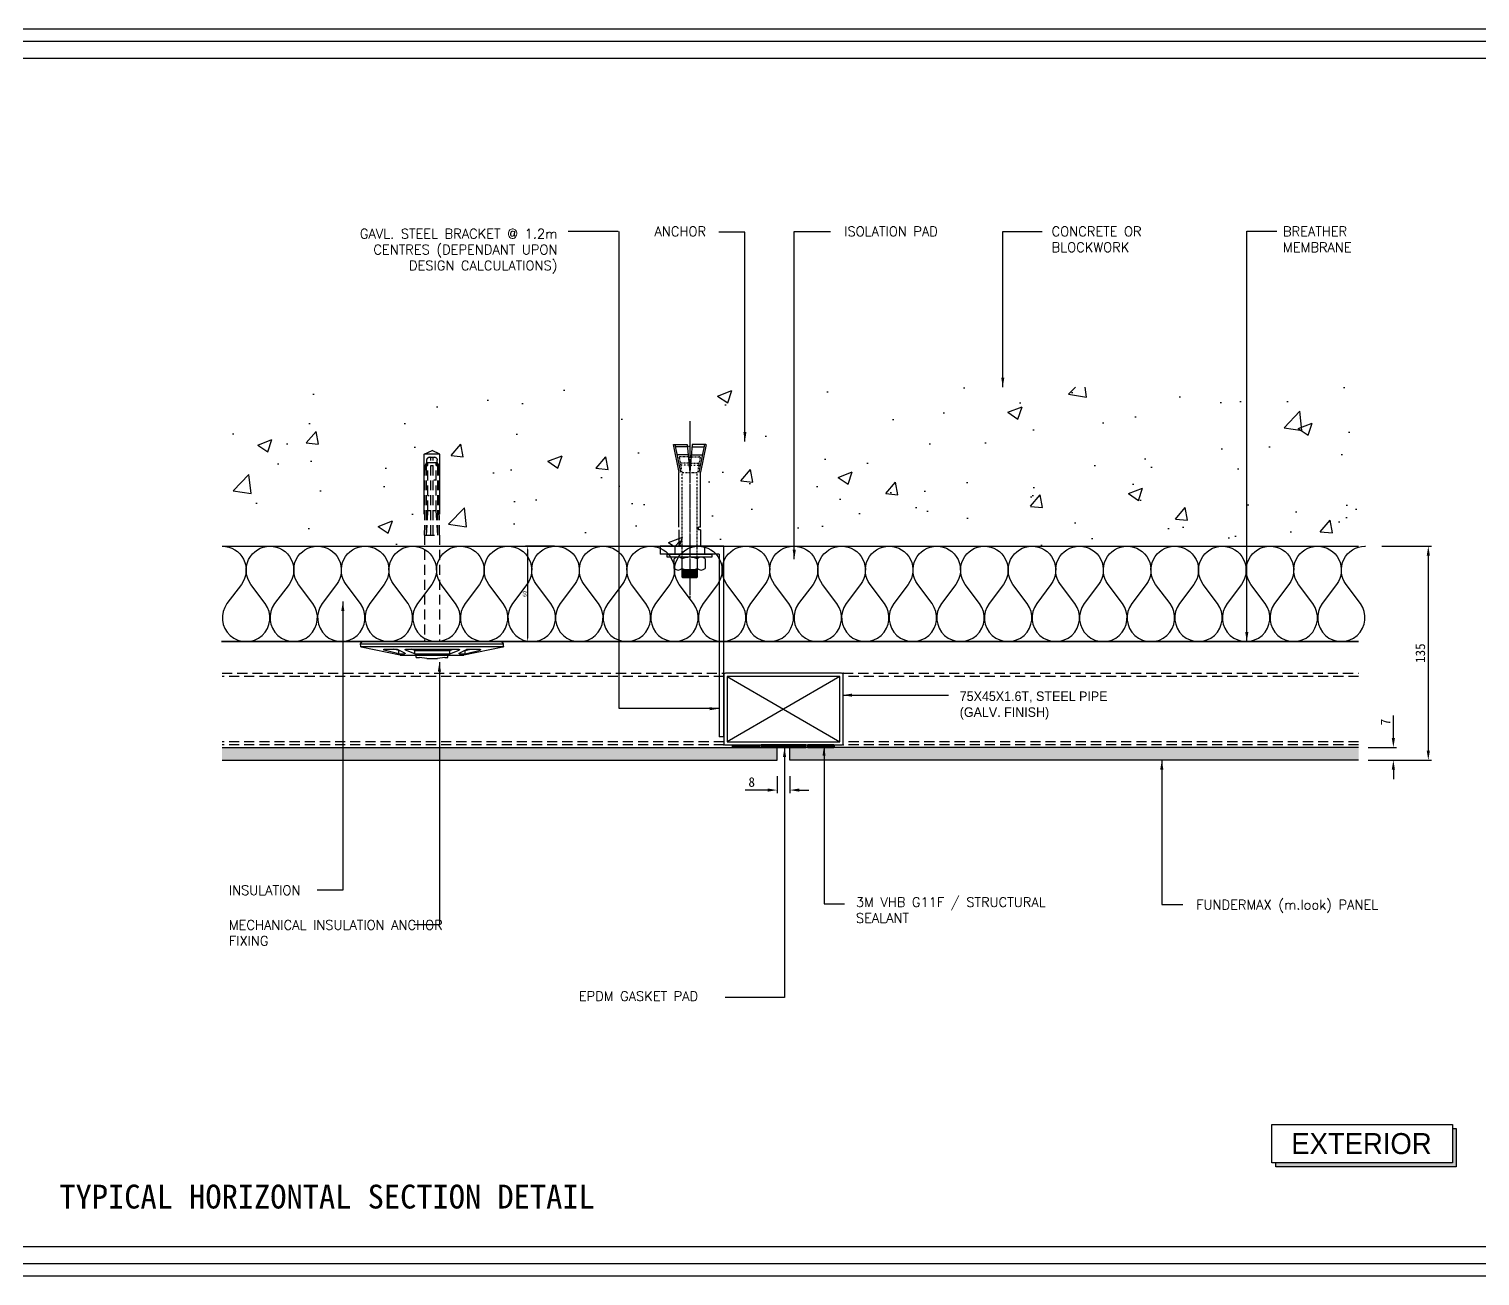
# Model space of a CAD drawing. Header units: millimetres. Extents: x 6755 to 21493, y 282 to 5565.
# Drawn here: x 17077 to 17990, y 2635 to 3419 of the extents above; entities that cross this region are included whole.
import ezdxf

# ---------------------------------------------------------------- set-up
doc = ezdxf.new("R2010")
doc.units = ezdxf.units.MM
doc.header["$MEASUREMENT"] = 0
for name, pattern in [('CENTER', [7.75, 7.25, -0.25, 0, -0.25]), ('DASHDOTX2', [2, 1, -0.5, 0, -0.5]), ('DASHED2', [9.525, 6.35, -3.175]), ('HIDDEN', [0.375, 0.25, -0.125])]:
    doc.linetypes.add(name, pattern=pattern)
for name, color, linetype in [('3', 3, 'Continuous'), ('Bolt', 1, 'Continuous'), ('BREATHER', 150, 'Continuous'), ('DIM', 1, 'Continuous'), ('Dims', 1, 'Continuous'), ('INSULATION', 2, 'Continuous'), ('Pressings', 3, 'Continuous'), ('Structure', 6, 'Continuous')]:
    doc.layers.add(name, color=color, linetype=linetype)
for name, color, linetype, true_color in [('4', 4, 'Continuous', 0x00ffff), ('Components', 7, 'Continuous', 0x000000), ('nt', 7, 'Continuous', 0x994c00), ('NT Panel', 7, 'Continuous', 0xbfff7f), ('TE 07', 7, 'Continuous', 0x000000), ('TEXT', 2, 'Continuous', 0xffff00)]:
    doc.layers.add(name, color=color, linetype=linetype, true_color=true_color)
doc.styles.add('Arial', font='arial.ttf')
doc.styles.add('HY울릉도L', font='Dotum.ttf')
doc.styles.add('style1', font='simplex.shx')
doc.dimstyles.new('ISO-25', dxfattribs={"dimtxt": 2.5, "dimasz": 2.5, "dimexe": 1.25, "dimexo": 0.625, "dimtad": 1, "dimtxsty": 'Standard', "dimcen": 2.5, "dimadec": 0, "dimazin": 0, "dimtfac": 1, "dimtmove": 0, "dimatfit": 3, "dimfxl": 1, "dimarcsym": 0})
doc.dimstyles.new('Telling', dxfattribs={"dimscale": 2, "dimtxt": 3, "dimasz": 3, "dimexe": 1, "dimexo": 3, "dimgap": 1, "dimtad": 1, "dimdec": 1, "dimrnd": 1, "dimdsep": 46, "dimtxsty": 'Standard', "dimcen": 3, "dimclrd": 1, "dimclre": 1, "dimclrt": 2, "dimadec": 0, "dimazin": 0, "dimtfac": 1, "dimtdec": 1, "dimtofl": 0, "dimtmove": 0, "dimatfit": 0, "dimfxl": 1, "dimtolj": 1, "dimtzin": 0, "dimlwe": -1, "dimarcsym": 0})

# ---------------------------------------------------------------- blocks, each defined once
blk = doc.blocks.new('AL-TEMPLATE')
at = {"color": 9, "true_color": 0xc0c0c0}
for p, q in [((2716.82, 1392.97), (2800.02, 1392.97)), ((2716.82, 1376.33), (2800.02, 1376.33)), ((2716.82, 1359.69), (2800.02, 1359.69)), ((2716.82, 1343.05), (2800.02, 1343.05)), ((2716.82, 1326.41), (2800.02, 1326.41)), ((2716.82, 1309.77), (2800.02, 1309.77)), ((2716.82, 1293.13), (2800.02, 1293.13)), ((2716.82, 1276.49), (2800.02, 1276.49)), ((2716.82, 1259.85), (2800.02, 1259.85)), ((2716.82, 1243.21), (2800.02, 1243.21)), ((2716.82, 1209.93), (2800.02, 1209.93)), ((2716.82, 1193.29), (2800.02, 1193.29)), ((2716.82, 1176.65), (2800.02, 1176.65)), ((2716.82, 1118.41), (2800.02, 1118.41)), ((2716.82, 1076.81), (2800.02, 1076.81)), ((2716.82, 1051.85), (2800.02, 1051.85))]:
    blk.add_line(p, q, dxfattribs=at)
for points in [[(1976.34, 1509.45), (2808.34, 1509.45), (2808.34, 927.05), (1976.34, 927.05)], [(2716.82, 1501.32), (2800.02, 1501.32), (2800.02, 1418.12), (2716.82, 1418.12)], [(2716.82, 1409.8), (2800.02, 1409.8), (2800.02, 1026.89), (2716.82, 1026.89)]]:
    blk.add_lwpolyline(points, close=True, dxfattribs=at)
for points in [[(2716.82, 1226.57), (2800.02, 1226.57)], [(2716.82, 1160.01), (2800.02, 1160.01)]]:
    blk.add_lwpolyline(points, dxfattribs=at)
at = {"layer": 'nt', "color": 254, "linetype": 'Continuous', "true_color": 0xd6d6d6}
blk.add_lwpolyline([(1972.34, 1515.25), (1972.34, 921.25), (2812.34, 921.25), (2812.34, 1515.25)], close=True, dxfattribs=at)
at = {"layer": 'TE 07'}
blk.add_lwpolyline([(1984.07, 1501.32), (2709.08, 1501.32), (2709.08, 935.18), (1984.07, 935.18)], close=True, dxfattribs=at)
at = {"color": 150, "true_color": 0x007fff, "insert": (2721.06, 1496.93), "char_height": 3.6698, "width": 35.1369, "attachment_point": 1, "line_spacing_factor": 0.963855}
blk.add_mtext('\\fExpo M;(주) 엔스페이스', dxfattribs=at)
at = {"color": 7, "true_color": 0xffffff, "insert": (2720.94, 1489.17), "char_height": 2.3487, "width": 61.8214, "attachment_point": 1, "line_spacing_factor": 0.963855, "style": 'Arial'}
blk.add_mtext('\\fArial;서울시 강남구 논현로 161길11 엔빌딩 4F\\PTEL 02 575-2077  FAX 02 575-2071', dxfattribs=at)
at = {"color": 9, "true_color": 0xc0c0c0, "char_height": 2.5559, "attachment_point": 1, "line_spacing_factor": 0.963855}
for s, insert, width in [('\\fArial;NOTE', (2720.76, 1404.73), 11.9173), ('\\fArial;DESIGNED BYNOTE', (2719.01, 1224.39), 36.0906), ('\\fArial;DRAWN BYNOTE', (2719.56, 1209.04), 30.9788), ('\\fArial;CHECKED BYNOTE', (2719.56, 1192.25), 35.0282), ('\\fArial;APPROVED BYNOTE', (2720.1, 1175.04), 37.5533), ('\\fArial;DRAWING TITLE', (2720.1, 1158.4), 29.8086), ('\\fArial;SCALE', (2720.1, 1116.8), 13.8111), ('\\fArial;DATE', (2720.1, 1075.2), 11.517), ('\\fArial;SHEET NO.', (2720.1, 1050.24), 21.1247)]:
    blk.add_mtext(s, dxfattribs=dict(at, insert=insert, width=width))
blk = doc.blocks.new('insulation')
at = {"layer": 'INSULATION'}
blk.add_lwpolyline([(0, 0, -0.617201), (0.402, 0.202), (0.603, 0.051, 1.982887), (0.603, 0.452), (0.401, 0.301, -0.611246), (0, 0.5, -0.615926), (0.402, 0.701), (0.603, 0.55, 1.982887), (0.603, 0.95), (0.401, 0.8, -0.611246), (0, 0.999, -0.615926), (0.402, 1.199), (0.603, 1.049, 1.982887), (0.603, 1.449), (0.401, 1.299, -0.611246), (0, 1.498, -0.615926), (0.402, 1.698), (0.603, 1.548, 1.982887), (0.603, 1.948), (0.401, 1.798, -0.611246), (0, 1.996, -0.615925), (0.402, 2.197), (0.603, 2.047, 1.982887), (0.603, 2.447), (0.401, 2.297, -0.611245), (0, 2.495, -0.615926), (0.402, 2.696), (0.603, 2.546, 1.982887), (0.603, 2.946), (0.401, 2.795, -0.611245), (0, 2.994, -0.615926), (0.402, 3.195), (0.603, 3.044, 1.982887), (0.603, 3.445), (0.401, 3.294, -0.611245), (0, 3.493, -0.615926), (0.402, 3.694), (0.603, 3.543, 1.982887), (0.603, 3.944), (0.401, 3.793, -0.611245), (0, 3.992, -0.615926), (0.402, 4.193), (0.603, 4.042, 1.982887), (0.603, 4.442), (0.401, 4.292, -0.611246), (0, 4.491, -0.615925), (0.402, 4.691), (0.603, 4.541, 1.982887), (0.603, 4.941), (0.401, 4.791, -0.611246), (0, 4.99, -0.615926), (0.402, 5.19), (0.603, 5.04, 1.982887), (0.603, 5.44), (0.401, 5.29, -0.611246), (0, 5.488, -0.615926), (0.402, 5.689), (0.603, 5.539, 1.982887), (0.603, 5.939), (0.401, 5.789, -0.611246), (0, 5.987, -0.003501), (0, 5.991, -0.003501)], format="xyb", dxfattribs=at)
blk = doc.blocks.new('*D139')
at = {"layer": 'Defpoints', "color": 0, "transparency": 16777216}
for p in [(17547.56, 2954.84), (17555.56, 2954.84), (17555.56, 2940.04)]:
    blk.add_point(p, dxfattribs=at)
at = {"layer": 'Dims', "color": 1, "transparency": 16777216}
for p, q in [((17547.56, 2948.84), (17547.56, 2938.04)), ((17555.56, 2948.84), (17555.56, 2938.04))]:
    blk.add_line(p, q, dxfattribs=at)
at = {"layer": 'Dims', "color": 1, "lineweight": -2, "transparency": 16777216}
for p, q in [((17541.56, 2940.04), (17527.56, 2940.04)), ((17561.56, 2940.04), (17567.56, 2940.04))]:
    blk.add_line(p, q, dxfattribs=at)
at = {"layer": 'Dims', "color": 1, "transparency": 16777216}
for points in [[(17541.56, 2941.04), (17541.56, 2939.04), (17547.56, 2940.04)], [(17561.56, 2941.04), (17561.56, 2939.04), (17555.56, 2940.04)]]:
    blk.add_solid(points, dxfattribs=at)
at = {"layer": 'Dims', "color": 2, "transparency": 16777216, "insert": (17531.56, 2945.04), "char_height": 6, "attachment_point": 5}
blk.add_mtext('\\A1;8', dxfattribs=at)
blk = doc.blocks.new('*D135')
at = {"layer": 'Defpoints', "color": 0, "transparency": 16777216}
for p in [(17913.16, 2966.84), (17935.08, 2966.84), (17913.16, 2958.84)]:
    blk.add_point(p, dxfattribs=at)
at = {"layer": 'Dims', "color": 1, "lineweight": -2, "transparency": 16777216}
for p, q in [((17935.08, 2972.84), (17935.08, 2986.84)), ((17935.08, 2952.84), (17935.08, 2946.84))]:
    blk.add_line(p, q, dxfattribs=at)
at = {"layer": 'Dims', "color": 1, "transparency": 16777216}
for p, q in [((17919.16, 2966.84), (17937.08, 2966.84)), ((17919.16, 2958.84), (17937.08, 2958.84))]:
    blk.add_line(p, q, dxfattribs=at)
for points in [[(17934.08, 2972.84), (17936.08, 2972.84), (17935.08, 2966.84)], [(17934.08, 2952.84), (17936.08, 2952.84), (17935.08, 2958.84)]]:
    blk.add_solid(points, dxfattribs=at)
at = {"layer": 'Dims', "color": 2, "transparency": 16777216, "insert": (17930.08, 2982.84), "char_height": 6, "attachment_point": 5, "rotation": 90}
blk.add_mtext('\\A1;7', dxfattribs=at)
blk = doc.blocks.new('al-anchor')
at = {"layer": 'Bolt', "linetype": 'CENTER'}
blk.add_line((450.14, 842.38), (450.14, 731.04), dxfattribs=at)
at = {"layer": 'Bolt'}
for p, q in [((439.86, 827.7), (443.41, 810.18)), ((439.91, 827.7), (448.48, 827.7)), ((440.85, 827.7), (444.33, 810.28)), ((448.61, 826.25), (441.21, 826.25)), ((449.08, 821.34), (442.12, 821.34)), ((448.48, 827.7), (450.14, 810.18)), ((451.8, 827.7), (450.14, 810.18)), ((451.19, 821.34), (458.16, 821.34)), ((451.66, 826.25), (459.07, 826.25)), ((460.37, 827.7), (451.8, 827.7)), ((459.43, 827.7), (455.95, 810.28)), ((460.42, 827.7), (456.87, 810.28)), ((443.41, 775.78), (443.41, 810.18)), ((456.87, 775.78), (456.87, 810.28)), ((455.68, 774.2), (455.68, 775.78)), ((456.87, 775.78), (455.68, 775.78)), ((443.41, 774.2), (443.41, 763.88)), ((456.87, 774.2), (455.68, 774.2)), ((456.87, 774.2), (456.87, 763.88)), ((440.9, 763.88), (440.9, 758.88)), ((459.37, 763.88), (440.9, 763.88)), ((459.37, 763.88), (459.37, 758.88)), ((440.39, 749.86), (440.39, 755.86)), ((445.39, 744.36), (445.39, 755.86)), ((454.89, 748.86), (445.39, 748.86)), ((454.89, 748.36), (445.39, 748.36)), ((454.89, 755.86), (454.89, 744.36)), ((459.89, 755.86), (459.89, 749.86)), ((454.89, 747.86), (445.39, 747.86)), ((454.89, 747.36), (445.39, 747.36)), ((454.89, 746.86), (445.39, 746.86)), ((454.89, 746.36), (445.39, 746.36)), ((454.89, 745.86), (445.39, 745.86)), ((454.89, 745.36), (445.39, 745.36)), ((454.89, 744.86), (445.39, 744.86)), ((454.89, 744.36), (445.39, 744.36)), ((445.39, 744.36), (445.89, 743.86)), ((454.39, 743.86), (445.89, 743.86)), ((454.39, 743.86), (454.89, 744.36))]:
    blk.add_line(p, q, dxfattribs=at)
at = {"layer": 'Bolt', "linetype": 'DASHDOTX2'}
for p, q in [((443.46, 819.5), (445.3, 810.28)), ((449.21, 819.98), (443.96, 819.98)), ((449.57, 816.12), (444.14, 816.12)), ((449.7, 814.8), (444.4, 814.8)), ((450.58, 814.8), (455.88, 814.8)), ((450.7, 816.12), (456.14, 816.12)), ((451.07, 819.98), (456.31, 819.98)), ((456.81, 819.5), (454.98, 810.28)), ((445.39, 755.86), (445.39, 810.18)), ((445.39, 810.18), (454.89, 810.18)), ((454.89, 755.86), (454.89, 810.18))]:
    blk.add_line(p, q, dxfattribs=at)
at = {"layer": 'Bolt'}
blk.add_lwpolyline([(436, 758.88), (464, 758.88), (464, 756.88), (436, 756.88)], close=True, dxfattribs=at)
at = {"layer": 'Bolt', "linetype": 'DASHDOTX2'}
for centre, start, end in [((443.98, 819.46), 91.52986, 176.30446), ((456.3, 819.46), 3.69554, 88.47014)]:
    blk.add_arc(centre, 0.513, start, end, dxfattribs=at)
at = {"layer": 'Bolt'}
for centre, radius, start, end in [((442.89, 753.3), 3.58, 45.68303, 134.31697), ((442.89, 752.42), 3.58, 225.68303, 314.31697), ((450.14, 745.29), 11.58, 65.79031, 114.20969), ((450.14, 760.42), 11.58, 245.79031, 294.20969), ((457.39, 753.3), 3.58, 45.68303, 134.31697), ((457.39, 752.42), 3.58, 225.68303, 314.31697)]:
    blk.add_arc(centre, radius, start, end, dxfattribs=at)
blk = doc.blocks.new('AL-BRACKET')
at = {"layer": 'Pressings'}
for p, q in [((-5145.55, 4124.62), (-5185.55, 4124.62)), ((-5185.55, 4124.62), (-5185.55, 4119.62)), ((-5145.55, 4004.62), (-5145.55, 4124.62)), ((-5148.55, 4119.62), (-5185.55, 4119.62)), ((-5148.55, 4119.62), (-5148.55, 4004.62)), ((-5145.55, 4004.62), (-5148.55, 4004.62))]:
    blk.add_line(p, q, dxfattribs=at)
blk = doc.blocks.new('*D136')
at = {"layer": 'Defpoints', "color": 0, "transparency": 16777216}
for p in [(17921.79, 3093.44), (17913.16, 2958.84), (17957.05, 2958.84)]:
    blk.add_point(p, dxfattribs=at)
at = {"layer": 'Dims', "color": 1, "transparency": 16777216}
for p, q in [((17927.79, 3093.44), (17959.05, 3093.44)), ((17919.16, 2958.84), (17959.05, 2958.84))]:
    blk.add_line(p, q, dxfattribs=at)
at = {"layer": 'Dims', "color": 1, "lineweight": -2, "transparency": 16777216}
blk.add_line((17957.05, 3087.44), (17957.05, 2964.84), dxfattribs=at)
at = {"layer": 'Dims', "color": 1, "transparency": 16777216}
for points in [[(17956.05, 3087.44), (17958.05, 3087.44), (17957.05, 3093.44)], [(17956.05, 2964.84), (17958.05, 2964.84), (17957.05, 2958.84)]]:
    blk.add_solid(points, dxfattribs=at)
at = {"layer": 'Dims', "color": 2, "transparency": 16777216, "insert": (17952.05, 3026.14), "char_height": 6, "attachment_point": 5, "rotation": 90}
blk.add_mtext('\\A1;135', dxfattribs=at)
blk = doc.blocks.new('Insulation Anchor')
at = {"layer": 'Components'}
for p, q in [((23834.64, 1327.21), (23832.33, 1322.27)), ((23834.64, 1317.34), (23834.64, 1327.21)), ((23872.33, 1327.21), (23834.64, 1327.21)), ((23834.64, 1317.34), (23832.33, 1322.27)), ((23872.33, 1317.34), (23834.64, 1317.34))]:
    blk.add_line(p, q, dxfattribs=at)
for points in [[(23953.88, 1367.29), (23952.33, 1366.3)], [(23952.33, 1366.3), (23952.33, 1278.31)], [(23953.88, 1367.29), (23953.88, 1277.33)], [(23955.65, 1367.15), (23953.88, 1367.29)], [(23955.65, 1367.15), (23955.65, 1277.47)], [(23955.93, 1366.87), (23955.93, 1366.94), (23955.86, 1366.94), (23955.86, 1367.01), (23955.79, 1367.01), (23955.79, 1367.08), (23955.72, 1367.08), (23955.65, 1367.15)], [(23960.95, 1342.29), (23955.93, 1366.87)], [(23957.84, 1352.46), (23957.84, 1352.53), (23957.77, 1352.6), (23957.77, 1352.68), (23957.7, 1352.68), (23957.63, 1352.68), (23957.56, 1352.68), (23957.49, 1352.68), (23957.41, 1352.6), (23957.34, 1352.53), (23957.34, 1352.46)], [(23957.34, 1352.46), (23957.34, 1344.13)], [(23960.1, 1343.14), (23957.84, 1352.46)], [(23958.19, 1343.14), (23957.34, 1346.6)], [(23957.34, 1344.13), (23957.41, 1343.92)], [(23959.67, 1339.4), (23957.41, 1343.92)], [(23958.19, 1343.14), (23958.19, 1342.37)], [(23960.1, 1343.14), (23958.19, 1343.14)], [(23960.1, 1343.14), (23960.1, 1339.54)], [(23960.95, 1342.29), (23960.95, 1302.25)], [(23957.84, 1339.05), (23957.77, 1339.05), (23957.77, 1339.12), (23957.7, 1339.12), (23957.7, 1339.19), (23957.63, 1339.19), (23957.56, 1339.19), (23957.49, 1339.19), (23957.49, 1339.12), (23957.41, 1339.12), (23957.41, 1339.05), (23957.34, 1339.05), (23957.34, 1338.98), (23957.34, 1338.9)], [(23957.34, 1338.9), (23957.34, 1305.29)], [(23960.1, 1333.11), (23958.19, 1333.11), (23957.34, 1335.3)], [(23960.1, 1333.11), (23957.84, 1338.98)], [(23958.19, 1333.11), (23958.19, 1311.15)], [(23959.67, 1339.4), (23959.75, 1339.4), (23959.75, 1339.33), (23959.82, 1339.33), (23959.82, 1339.26), (23959.89, 1339.26), (23959.96, 1339.26), (23959.96, 1339.33), (23960.03, 1339.33), (23960.03, 1339.4), (23960.1, 1339.4), (23960.1, 1339.47), (23960.1, 1339.54)], [(23960.1, 1333.11), (23960.1, 1311.15)], [(23962.57, 1332.27), (23960.95, 1332.27)], [(23962.57, 1332.27), (23962.57, 1330.29)], [(23958.19, 1327.18), (23957.34, 1327.18)], [(23963.06, 1325.63), (23962.57, 1330.29)], [(23963.06, 1325.63), (23963.06, 1318.92)], [(23958.19, 1317.37), (23957.34, 1317.37)], [(23962.57, 1314.26), (23963.06, 1318.92)], [(23962.57, 1314.26), (23962.57, 1312.28)], [(23960.1, 1311.15), (23958.19, 1311.15), (23957.34, 1308.96)], [(23957.34, 1305.29), (23957.34, 1305.22), (23957.41, 1305.22), (23957.41, 1305.15), (23957.49, 1305.15), (23957.49, 1305.08), (23957.56, 1305.08), (23957.63, 1305.08), (23957.7, 1305.08), (23957.7, 1305.15), (23957.77, 1305.15), (23957.84, 1305.22)], [(23959.67, 1305.15), (23957.41, 1300.63)], [(23960.1, 1311.15), (23957.84, 1305.22)], [(23960.1, 1305.01), (23960.1, 1305.08), (23960.1, 1305.15), (23960.03, 1305.22), (23959.96, 1305.22), (23959.96, 1305.29), (23959.89, 1305.29), (23959.82, 1305.29), (23959.82, 1305.22), (23959.75, 1305.22), (23959.67, 1305.22), (23959.67, 1305.15)], [(23960.1, 1305.01), (23960.1, 1301.41)], [(23962.57, 1312.28), (23960.95, 1312.28)], [(23955.93, 1277.68), (23960.95, 1302.25)], [(23960.1, 1301.41), (23958.19, 1301.41), (23957.34, 1297.95)], [(23957.41, 1300.63), (23957.34, 1300.42)], [(23957.34, 1300.42), (23957.34, 1292.16)], [(23960.1, 1301.41), (23957.84, 1292.09)], [(23958.19, 1302.25), (23958.19, 1301.41)], [(23957.34, 1292.16), (23957.34, 1292.09), (23957.34, 1292.01), (23957.41, 1292.01), (23957.41, 1291.94), (23957.49, 1291.94), (23957.49, 1291.87), (23957.56, 1291.87), (23957.63, 1291.87), (23957.7, 1291.87), (23957.7, 1291.94), (23957.77, 1291.94), (23957.77, 1292.01), (23957.84, 1292.01), (23957.84, 1292.09)], [(23955.65, 1277.47), (23953.88, 1277.33), (23952.33, 1278.31)], [(23955.65, 1277.47), (23955.72, 1277.47), (23955.79, 1277.47), (23955.79, 1277.54), (23955.86, 1277.54), (23955.86, 1277.61), (23955.93, 1277.61), (23955.93, 1277.68)]]:
    blk.add_lwpolyline(points, dxfattribs=at)
at = {"layer": 'Components', "linetype": 'HIDDEN', "ltscale": 25}
for points in [[(23838.39, 1325.56), (23838.25, 1325.49), (23838.18, 1325.49), (23838.11, 1325.49), (23837.97, 1325.49), (23837.9, 1325.49), (23837.76, 1325.42), (23837.69, 1325.42), (23837.62, 1325.35), (23837.55, 1325.35), (23837.4, 1325.28), (23837.33, 1325.2), (23837.26, 1325.2), (23837.19, 1325.13), (23837.12, 1325.06), (23837.05, 1324.99), (23836.98, 1324.92), (23836.91, 1324.85), (23836.84, 1324.78), (23836.77, 1324.71), (23836.7, 1324.64), (23836.7, 1324.57), (23836.63, 1324.5), (23836.56, 1324.43), (23836.56, 1324.29), (23836.49, 1324.22), (23836.49, 1324.15), (23836.42, 1324), (23836.42, 1323.93), (23836.42, 1323.86), (23836.42, 1323.72), (23836.35, 1323.65), (23836.35, 1323.51)], [(23836.42, 1323.51), (23836.42, 1321.04)], [(23885.5, 1323.02), (23836.42, 1323.02)], [(23839.81, 1325.56), (23838.39, 1325.56)], [(23841.78, 1326.69), (23839.81, 1325.49)], [(23841.78, 1325.84), (23839.81, 1325.2)], [(23839.81, 1325.49), (23839.81, 1319.06)], [(23869.96, 1324.85), (23839.81, 1324.85)], [(23885.5, 1326.97), (23841.78, 1326.69)], [(23841.78, 1326.69), (23841.78, 1326.69)], [(23885.5, 1325.84), (23841.78, 1325.84)], [(23841.78, 1325.84), (23841.78, 1324.85)], [(23841.78, 1323.02), (23841.78, 1321.53)], [(23885.5, 1325.84), (23869.96, 1324.85)], [(23869.96, 1324.85), (23869.96, 1323.02)], [(23885.5, 1327.04), (23885.5, 1317.51)], [(23885.5, 1326.97), (23952.33, 1326.97)], [(23836.35, 1321.04), (23836.35, 1320.9), (23836.42, 1320.83), (23836.42, 1320.76), (23836.42, 1320.61), (23836.42, 1320.54), (23836.49, 1320.47), (23836.49, 1320.33), (23836.56, 1320.26), (23836.56, 1320.19), (23836.63, 1320.05), (23836.7, 1319.98), (23836.7, 1319.91), (23836.77, 1319.84), (23836.84, 1319.77), (23836.91, 1319.7), (23836.98, 1319.63), (23837.05, 1319.56), (23837.12, 1319.48), (23837.19, 1319.41), (23837.26, 1319.34), (23837.33, 1319.34), (23837.4, 1319.27), (23837.55, 1319.2), (23837.62, 1319.2), (23837.69, 1319.13), (23837.76, 1319.13), (23837.9, 1319.13), (23837.97, 1319.06), (23838.11, 1319.06), (23838.18, 1319.06), (23838.25, 1319.06), (23838.39, 1319.06)], [(23885.5, 1321.53), (23836.42, 1321.53)], [(23839.81, 1319.06), (23838.39, 1319.06)], [(23869.96, 1319.77), (23839.81, 1319.77)], [(23841.78, 1318.71), (23839.81, 1319.34)], [(23841.78, 1317.86), (23839.81, 1319.06)], [(23841.78, 1319.77), (23841.78, 1318.71)], [(23885.5, 1318.71), (23841.78, 1318.71)], [(23885.5, 1317.65), (23841.78, 1317.86)], [(23841.78, 1317.86), (23841.78, 1317.86)], [(23869.96, 1321.53), (23869.96, 1319.77)], [(23885.5, 1318.71), (23869.96, 1319.77)], [(23885.5, 1317.65), (23952.33, 1317.65)]]:
    blk.add_lwpolyline(points, dxfattribs=at)
blk = doc.blocks.new('*D193')
at = {"layer": 'Defpoints', "color": 0, "transparency": 16777216}
for p in [(17408.14, 3093.44), (17390.66, 3033.44), (17393.09, 3033.44)]:
    blk.add_point(p, dxfattribs=at)
at = {"layer": 'NT Panel', "color": 0, "lineweight": -2, "transparency": 16777216}
for p, q in [((17407.52, 3093.44), (17389.41, 3093.44)), ((17390.66, 3090.94), (17390.66, 3035.94)), ((17392.46, 3033.44), (17389.41, 3033.44))]:
    blk.add_line(p, q, dxfattribs=at)
at = {"layer": 'NT Panel', "color": 0, "transparency": 16777216}
for points in [[(17390.25, 3090.94), (17391.08, 3090.94), (17390.66, 3093.44)], [(17390.25, 3035.94), (17391.08, 3035.94), (17390.66, 3033.44)]]:
    blk.add_solid(points, dxfattribs=at)
at = {"layer": 'NT Panel', "color": 0, "transparency": 16777216, "insert": (17388.79, 3063.44), "char_height": 2.5, "attachment_point": 5, "rotation": 90}
blk.add_mtext('60', dxfattribs=at)
blk = doc.blocks.new('75-45_pipe')
at = {"layer": '3', "color": 4}
for p, q in [((-3668.12, 5689.5), (-3739.12, 5648.5)), ((-3739.12, 5689.5), (-3668.12, 5648.5))]:
    blk.add_line(p, q, dxfattribs=at)
blk.add_lwpolyline([(-3740.12, 5646.5), (-3667.12, 5646.5, 0.414214), (-3666.12, 5647.5), (-3666.12, 5690.5, 0.414214), (-3667.12, 5691.5), (-3740.12, 5691.5, 0.414214), (-3741.12, 5690.5), (-3741.12, 5647.5, 0.414214)], format="xyb", close=True, dxfattribs=at)
blk.add_lwpolyline([(-3739.12, 5648.5), (-3668.12, 5648.5), (-3668.12, 5689.5), (-3739.12, 5689.5)], close=True, dxfattribs=at)
at = {"layer": 'DIM'}
for p in [(-3741.12, 5691.5), (-3666.12, 5691.5), (-3741.12, 5646.5), (-3666.12, 5646.5)]:
    blk.add_point(p, dxfattribs=at)

msp = doc.modelspace()

# ---------------------------------------------------------------- hatches: boundary and pattern name
h = msp.add_hatch()
h.set_pattern_fill('NET3', color=256, scale=0.15, style=0)
h.set_pattern_definition([(0, (22696.11494, -1032.1128), (0, 0.47625), []), (60, (22696.11494, -1032.1128), (-0.4124446, 0.238125), []), (120, (22696.11494, -1032.1128), (-0.4124446, -0.238125), [])])
h.paths.add_polyline_path([(17536.564, 2967.944, 0.4142136), (17536.064, 2968.444), (17520.064, 2968.444, 0.4142136), (17519.564, 2967.944), (17519.564, 2967.344, 0.4142136), (17520.064, 2966.844), (17536.064, 2966.844, 0.4142136), (17536.564, 2967.344)])
h = msp.add_hatch()
h.set_pattern_fill('JIS_WOOD', color=256, style=0)
h.set_pattern_definition([(45, (22672.61494, -1032.1128), (-0.5, 0.5), [])])
h.paths.add_polyline_path([(17565.564, 2968.444), (17537.564, 2968.444), (17537.564, 2966.844), (17565.564, 2966.844)])
h = msp.add_hatch()
h.set_pattern_fill('NET3', color=256, scale=0.15, style=0)
h.set_pattern_definition([(180, (12407.0131, -1032.1128), (0, 0.47625), []), (120, (12407.0131, -1032.1128), (0.4124446, 0.238125), []), (60, (12407.0131, -1032.1128), (0.4124446, -0.238125), [])])
h.paths.add_polyline_path([(17567.064, 2968.444, 0.4142136), (17566.564, 2967.944), (17566.564, 2967.344, 0.4142136), (17567.064, 2966.844), (17583.064, 2966.844, 0.4142136), (17583.564, 2967.344), (17583.564, 2967.944, 0.4142136), (17583.064, 2968.444)])
at = {"layer": 'DIM'}
msp.add_hatch(color=6, dxfattribs=at).paths.add_polyline_path([(17974.572, 2727.18), (17972.175, 2727.18), (17972.175, 2705.644), (17861.14, 2705.644), (17861.14, 2703.084), (17974.572, 2703.084)])
at = {"layer": 'NT Panel'}
h = msp.add_hatch(dxfattribs=at)
h.set_pattern_fill('AR-SAND', color=30, scale=0.2)
h.set_pattern_definition([(37.5, (22696.115, -1028.773), (-0.320006, 9.788265), [0, -7.7216, 0, -8.636, 0, -8.255]), (7.5, (22696.115, -1028.773), (8.990466, 14.336502), [0, -4.1656, 0, -6.9596, 0, -2.667]), (327.5, (22689.8665, -1028.773), (15.819847, 0.028744), [0, -2.54, 0, -9.144, 0, -11.938]), (317.5, (22689.867, -1028.773), (15.27113, 4.458586), [0, -1.27, 0, -5.9944, 0, -6.858])])
h.paths.add_polyline_path([(17555.54, 2966.844), (17913.164, 2966.844), (17913.164, 2958.844), (17555.54, 2958.844)])
h.paths.add_polyline_path([(17198.564, 2966.844), (17547.564, 2966.844), (17547.564, 2958.844), (17198.564, 2958.844)])
at = {"layer": 'Structure'}
h = msp.add_hatch(dxfattribs=at)
h.set_pattern_fill('AR-CONC', color=256, scale=0.5, style=0)
h.set_pattern_definition([(50, (10460.42, 1590.674), (91.0923, -7.96954), [9.525, -104.775]), (355, (10460.42, 1590.67), (-17.6214, 95.5283), [7.62, -83.82]), (100.451, (10468.01, 1590.01), (73.4713, 87.5583), [8.095, -89.045]), (46.1842, (10460.42, 1616.07), (135.5395, -21.0212), [14.2875, -157.1625]), (96.6356, (10471.71, 1614.32), (118.7021, 123.7128), [12.1425, -133.5675]), (351.184, (10460.42, 1616.07), (118.7023, 123.7126), [11.43, -125.73]), (21, (10473.12, 1609.724), (75.80744, -51.13276), [9.525, -104.775]), (326, (10473.12, 1609.72), (30.901, 92.094), [7.62, -83.82]), (71.4514, (10479.435, 1605.46), (106.7082, 40.9614), [8.095, -89.045]), (37.5, (10460.418, 1590.674), (1.5443, 42.27752), [0, -82.804, 0, -85.09, 0, -84.1375]), (7.5, (10460.42, 1590.674), (33.40983, 50.0903), [0, -48.514, 0, -80.899, 0, -32.0675]), (327.5, (10432.097, 1590.674), (67.7953, -2.86437), [0, -31.75, 0, -99.06, 0, -131.445]), (317.5, (10419.397, 1590.674), (74.0646, 12.71325), [0, -41.275, 0, -65.786, 0, -93.345])])
h.paths.add_polyline_path([(17913.164, 3193.444), (17198.564, 3193.444), (17198.564, 3093.444), (17913.164, 3093.444)])

# ---------------------------------------------------------------- linework, layer by layer
at = {"layer": '3', "color": 8, "linetype": 'DASHED2'}
for p, q in [((17198.564, 3013.444), (17514.064, 3013.444)), ((17514.064, 3011.444), (17198.564, 3011.444)), ((17589.064, 3013.444), (17913.164, 3013.444)), ((17913.164, 3011.444), (17589.064, 3011.444)), ((17514.064, 2970.444), (17198.564, 2970.444)), ((17514.064, 2968.444), (17198.564, 2968.444)), ((17913.164, 2970.444), (17589.064, 2970.444)), ((17913.164, 2968.444), (17589.064, 2968.444))]:
    msp.add_line(p, q, dxfattribs=at)
at = {"layer": 'BREATHER', "linetype": 'HIDDEN', "ltscale": 25, "const_width": 1}
msp.add_lwpolyline([(17198.116, 3033.444), (17913.164, 3033.444)], dxfattribs=at)
at = {"layer": 'Components'}
for points in [[(17520.064, 2968.444), (17536.064, 2968.444, -0.4142136), (17536.564, 2967.944), (17536.564, 2967.344, -0.4142136), (17536.064, 2966.844), (17520.064, 2966.844, -0.4142136), (17519.564, 2967.344), (17519.564, 2967.944, -0.4142136), (17520.064, 2968.444)], [(17583.064, 2968.444), (17567.064, 2968.444, 0.4142136), (17566.564, 2967.944), (17566.564, 2967.344, 0.4142136), (17567.064, 2966.844), (17583.064, 2966.844, 0.4142136), (17583.564, 2967.344), (17583.564, 2967.944, 0.4142136), (17583.064, 2968.444)]]:
    msp.add_lwpolyline(points, format="xyb", dxfattribs=at)
msp.add_lwpolyline([(17565.564, 2968.444), (17537.564, 2968.444), (17537.564, 2966.844), (17565.564, 2966.844)], close=True, dxfattribs=at)
at = {"layer": 'DIM', "color": 6}
msp.add_lwpolyline([(17858.743, 2729.741), (17972.175, 2729.741), (17972.175, 2705.644), (17858.743, 2705.644)], close=True, dxfattribs=at)
msp.add_lwpolyline([(17972.175, 2727.18), (17974.572, 2727.18), (17974.572, 2703.084), (17861.14, 2703.084), (17861.14, 2705.644)], dxfattribs=at)
at = {"layer": 'Dims'}
msp.add_line((17447.702, 3291.361), (17416.223, 3291.361), dxfattribs=at)
at = {"layer": 'NT Panel', "color": 30}
for p, q in [((17198.564, 2966.844), (17547.564, 2966.844)), ((17547.564, 2958.844), (17547.564, 2966.844)), ((17913.164, 2966.844), (17555.54, 2966.844)), ((17555.54, 2958.844), (17555.54, 2966.844)), ((17198.564, 2958.844), (17547.564, 2958.844)), ((17913.164, 2958.844), (17555.54, 2958.844))]:
    msp.add_line(p, q, dxfattribs=at)
at = {"layer": 'Structure'}
msp.add_line((17198.564, 3093.444), (17913.164, 3093.444), dxfattribs=at)

# ---------------------------------------------------------------- block references
for name, p in [('al-anchor', (17042.427, 2329.567)), ('AL-BRACKET', (22659.615, -1031.173))]:
    msp.add_blockref(name, p)
at = {"layer": '4', "xscale": 1.32, "yscale": 1.32, "zscale": 1.32}
msp.add_blockref('AL-TEMPLATE', (14454.012, 1418.454), dxfattribs=at)
at = {"layer": 'DIM'}
msp.add_blockref('75-45_pipe', (21255.189, -2678.055), dxfattribs=at)
at = {"layer": 'Structure', "xscale": -1, "rotation": 90}
msp.add_blockref('Insulation Anchor', (18652.862, 26985.889), dxfattribs=at)
at = {"layer": 'TEXT', "xscale": 60, "yscale": 60, "zscale": 60, "rotation": 270}
for p in [(17198.564, 3093.444), (17558.011, 3093.441)]:
    msp.add_blockref('insulation', p, dxfattribs=at)

# ---------------------------------------------------------------- texts
at = {"layer": 'TEXT', "color": 7, "style": 'HY울릉도L'}
msp.add_text('EXTERIOR', height=13.2001, dxfattribs=at).set_placement((17870.861, 2711.148))
at = {"layer": 'TEXT', "color": 2}
msp.add_text('TYPICAL HORIZONTAL SECTION DETAIL', height=15, dxfattribs=at).set_placement((17096.187, 2676.92))
at = {"layer": 'TEXT', "color": 2, "char_height": 6, "style": 'style1'}
for s, insert, width, attachment_point in [('ANCHOR', (17470.469, 3294.335), 43.60866, 1), ('ISOLATION PAD', (17589.762, 3294.335), 73.17454, 1), ('CONCRETE OR \\PBLOCKWORK', (17720.181, 3294.335), 126.10873, 1), ('BREATHER \\PMEMBRANE', (17865.666, 3294.335), 109.28087, 1), ('\\pxqr;GAVL. STEEL BRACKET @ 1.2m CENTRES (DEPENDANT UPON DESIGN CALCULATIONS)', (17261.77, 3292.875), 147.63272, 1), ('{\\fHY울릉도L|b0|i0|c129|p18;75X45X1.6T, STEEL PIPE\\P(GALV. FINISH)}', (17662.385, 3002.055), 168.52677, 1), ('INSULATION', (17202.775, 2880.055), 52.82644, 1), ('3M VHB G11F / STRUCTURAL SEALANT', (17597.103, 2872.578), 147.63272, 1), ('FUNDERMAX (m.look) PANEL', (17811.047, 2870.942), 153.91383, 1), ('\\pxql;MECHANICAL INSULATION ANCHOR FIXING', (17356.689, 2858.223), 153.91383, 3), ('EPDM GASKET PAD ', (17422.836, 2813.451), 147.63272, 1)]:
    msp.add_mtext(s, dxfattribs=dict(at, insert=insert, width=width, attachment_point=attachment_point))

# ---------------------------------------------------------------- dimensions: what is measured, and where the dimension line sits
at = {"layer": 'Dims'}
dim = msp.add_linear_dim(base=(17957.052, 2958.844), p1=(17921.788, 3093.444), p2=(17913.164, 2958.844), angle=90, dimstyle='Telling', dxfattribs=at)
dim.commit()
dim.dimension.update_dxf_attribs({"geometry": '*D136', "text_midpoint": (17952.052, 3026.144)})
dim = msp.add_linear_dim(base=(17935.085, 2966.844), p1=(17913.164, 2958.844), p2=(17913.164, 2966.844), angle=90, text='7', dimstyle='Telling', dxfattribs=at)
dim.commit()
dim.dimension.update_dxf_attribs({"geometry": '*D135', "text_midpoint": (17930.085, 2982.844)})
dim = msp.add_linear_dim(base=(17555.564, 2940.039), p1=(17547.564, 2954.844), p2=(17555.564, 2954.844), dimstyle='Telling', dxfattribs=at)
dim.commit()
dim.dimension.update_dxf_attribs({"geometry": '*D139', "text_midpoint": (17531.564, 2940.039), "dimtype": 160})
at = {"layer": 'NT Panel', "color": 30}
dim = msp.add_linear_dim(base=(17390.662, 3033.444), p1=(17408.141, 3093.444), p2=(17393.088, 3033.444), angle=90, dimstyle='ISO-25', dxfattribs=at)
dim.commit()
dim.dimension.update_dxf_attribs({"geometry": '*D193', "text_midpoint": (17388.787, 3063.444)})

# ---------------------------------------------------------------- leaders
at = {"layer": 'Dims'}
for points in [[(17511.064, 2991.23), (17448.259, 2991.23), (17448.259, 3291.361)], [(17527.307, 3159.264), (17527.307, 3290.933), (17510.818, 3290.933)], [(17558.337, 3085.132), (17558.337, 3291.204), (17581.219, 3291.204)], [(17689.468, 3193.444), (17689.468, 3291.364), (17714.305, 3291.364)], [(17842.91, 3033.444), (17842.91, 3291.442), (17861.883, 3291.442)], [(17274.465, 3058.543), (17274.465, 2877.084), (17258.373, 2877.084)], [(17335.213, 3020.535), (17335.213, 2855.252), (17319.121, 2855.252)], [(17588.636, 2999.713), (17655.277, 2999.713)], [(17552.208, 2966.844), (17552.208, 2809.657), (17514.925, 2809.657)], [(17577.053, 2967.584), (17577.053, 2868.443), (17589.986, 2868.443)], [(17789.454, 2958.844), (17789.454, 2868.105), (17802.706, 2868.105)]]:
    msp.add_leader(points, dimstyle='Telling', override={"dimgap": 1, "dimtad": 0}, dxfattribs=at)

doc.saveas('drawing.dxf')
